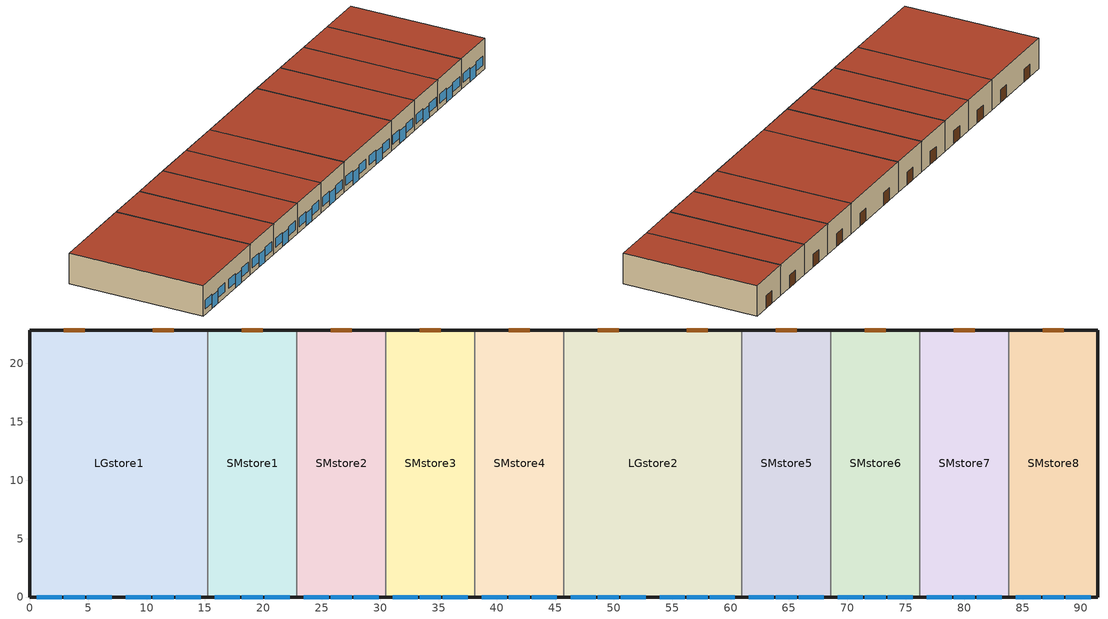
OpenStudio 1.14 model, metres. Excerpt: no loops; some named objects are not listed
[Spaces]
SMstore2
 floor ground: 30.48,22.86 30.48,0 22.86,0 22.86,22.86 z0
 wall outside: 22.86,0 30.48,0 / 30.48,22.86 22.86,22.86 z0:5.18
 wall to SMstore3: 30.48,0 30.48,22.86 z0:5.18
 wall to SMstore1: 22.86,22.86 22.86,0 z0:5.18
 window: 23.47,0 25.6,0 / 27.74,0 29.87,0 z0.91:2.43; 25.76,0 27.58,0 z0:2.13
 door: 27.58,22.86 25.76,22.86 z0:2.13
 roof outside: 30.48,0 30.48,22.86 22.86,22.86 22.86,0 z5.18
SMstore7
 floor ground: 83.82,22.86 83.82,0 76.2,0 76.2,22.86 z0
 wall outside: 76.2,0 83.82,0 / 83.82,22.86 76.2,22.86 z0:5.18
 wall to SMstore6: 76.2,22.86 76.2,0 z0:5.18
 wall to SMstore8: 83.82,0 83.82,22.86 z0:5.18
 window: 81.08,0 83.21,0 / 76.81,0 78.94,0 z0.91:2.43; 79.1,0 80.92,0 z0:2.13
 door: 80.92,22.86 79.1,22.86 z0:2.13
 roof outside: 83.82,0 83.82,22.86 76.2,22.86 76.2,0 z5.18
SMstore3
 floor ground: 38.1,22.86 38.1,0 30.48,0 30.48,22.86 z0
 wall outside: 30.48,0 38.1,0 / 38.1,22.86 30.48,22.86 z0:5.18
 wall to SMstore4: 38.1,0 38.1,22.86 z0:5.18
 window: 31.09,0 33.22,0 / 35.36,0 37.49,0 z0.91:2.43; 33.38,0 35.2,0 z0:2.13
 door: 35.2,22.86 33.38,22.86 z0:2.13
 roof outside: 38.1,0 38.1,22.86 30.48,22.86 30.48,0 z5.18
SMstore1
 floor ground: 22.86,22.86 22.86,0 15.24,0 15.24,22.86 z0
 wall outside: 15.24,0 22.86,0 / 22.86,22.86 15.24,22.86 z0:5.18
 wall to LGstore1: 15.24,22.86 15.24,0 z0:5.18
 window: 15.85,0 17.98,0 / 20.12,0 22.25,0 z0.91:2.43; 18.14,0 19.97,0 z0:2.13
 door: 19.97,22.86 18.14,22.86 z0:2.13
 roof outside: 22.86,0 22.86,22.86 15.24,22.86 15.24,0 z5.18
LGstore2
 floor ground: 60.96,22.86 60.96,0 45.72,0 45.72,22.86 z0
 wall outside: 45.72,0 60.96,0 / 60.96,22.86 45.72,22.86 z0:5.18
 wall to SMstore5: 60.96,0 60.96,22.86 z0:5.18
 wall to SMstore4: 45.72,22.86 45.72,0 z0:5.18
 window: 48.62,0 50.44,0 / 56.24,0 58.06,0 z0:2.13; 46.33,0 48.46,0 / 58.22,0 60.35,0 / 53.95,0 56.08,0 / 50.6,0 52.73,0 z0.91:2.43
 door: 50.44,22.86 48.62,22.86 / 58.06,22.86 56.24,22.86 z0:2.13
 roof outside: 60.96,0 60.96,22.86 45.72,22.86 45.72,0 z5.18
SMstore8
 floor ground: 91.44,22.86 91.44,0 83.82,0 83.82,22.86 z0
 wall outside: 83.82,0 91.44,0 91.44,22.86 83.82,22.86 z0:5.18
 window: 86.72,0 88.54,0 z0:2.13; 84.43,0 86.56,0 / 88.7,0 90.83,0 z0.91:2.43
 door: 88.54,22.86 86.72,22.86 z0:2.13
 roof outside: 91.44,0 91.44,22.86 83.82,22.86 83.82,0 z5.18
SMstore5
 floor ground: 68.58,22.86 68.58,0 60.96,0 60.96,22.86 z0
 wall outside: 60.96,0 68.58,0 / 68.58,22.86 60.96,22.86 z0:5.18
 wall to SMstore6: 68.58,0 68.58,22.86 z0:5.18
 window: 61.57,0 63.7,0 / 65.84,0 67.97,0 z0.91:2.43; 63.86,0 65.68,0 z0:2.13
 door: 65.68,22.86 63.86,22.86 z0:2.13
 roof outside: 68.58,0 68.58,22.86 60.96,22.86 60.96,0 z5.18
SMstore4
 floor ground: 45.72,22.86 45.72,0 38.1,0 38.1,22.86 z0
 wall outside: 38.1,0 45.72,0 / 45.72,22.86 38.1,22.86 z0:5.18
 window: 41,0 42.82,0 z0:2.13; 38.71,0 40.84,0 / 42.98,0 45.11,0 z0.91:2.43
 door: 42.82,22.86 41,22.86 z0:2.13
 roof outside: 45.72,0 45.72,22.86 38.1,22.86 38.1,0 z5.18
SMstore6
 floor ground: 76.2,22.86 76.2,0 68.58,0 68.58,22.86 z0
 wall outside: 68.58,0 76.2,0 / 76.2,22.86 68.58,22.86 z0:5.18
 window: 73.46,0 75.59,0 / 69.19,0 71.32,0 z0.91:2.43; 71.48,0 73.3,0 z0:2.13
 door: 73.3,22.86 71.48,22.86 z0:2.13
 roof outside: 76.2,0 76.2,22.86 68.58,22.86 68.58,0 z5.18
LGstore1
 floor ground: 15.24,22.86 15.24,0 0,0 0,22.86 z0
 wall outside: 15.24,22.86 0,22.86 0,0 15.24,0 z0:5.18
 window: 8.23,0 10.36,0 / 0.61,0 2.74,0 / 4.88,0 7.01,0 / 12.5,0 14.63,0 z0.91:2.43; 10.52,0 12.35,0 / 2.9,0 4.73,0 z0:2.13
 door: 4.73,22.86 2.9,22.86 / 12.35,22.86 10.52,22.86 z0:2.13
 roof outside: 15.24,0 15.24,22.86 0,22.86 0,0 z5.18
[ClimateZones]
Climate Zone Institution Name 1=ASHRAE; Climate Zone Document Name 1=ANSI/ASHRAE Standard 169; Climate Zone Document Year 1=2006; Climate Zone Value 1=5B; Climate Zone Institution Name 2=CEC; Climate Zone Document Name 2=California Climate Zone Descriptions; Climate Zone Document Year 2=1995
[Building]
90.1-2013-RetailStripmall-ASHRAE 169-5B created: 2018-06-07 18:13:11 -0700: Default Construction Set=90.1-2013 - StMall - ASHRAE 169-5B; Standards Building Type=RetailStripmall
[Site]
Boise Air Terminal  Uo_ID_USA: Latitude {deg}=43.62; Longitude {deg}=-116.21; Time Zone {hr}=-7; Elevation {m}=701; Terrain=City
[Site:GroundTemperature:BuildingSurface]
20.58, 20.57, 20.58, 20.6, 20.66, 22.92, 23.31, 23.4, 23.41, 21.14, 20.81, 20.68
[Site:WaterMainsTemperature]
Calculation Method=Correlation; Annual Average Outdoor Air Temperature {C}=11.15; Maximum Difference In Monthly Average Outdoor Air Temperatures {deltaC}=26.2
[SizingPeriod:DesignDay] Barometric Pressure {Pa}=93182; Sky Clearness=0; Rain Indicator=0; Snow Indicator=0; Day of Month=21; Daylight Saving Time Indicator=0; Humidity Indicating Type=Wetbulb; Dry-Bulb Temperature Range Modifier Type=DefaultMultipliers
Name | Maximum Dry-Bulb Temperature {C} | Daily Dry-Bulb Temperature Range {deltaC} | Humidity Indicating Conditions at Maximum Dry-Bulb | Wind Speed {m/s} | Wind Direction {deg} | Month | Day Type | Solar Model Indicator | ASHRAE Taub | ASHRAE Taud
Boise Air Terminal  Uo Ann Htg 99.6% Condns DB | -16.3 | 0 | -16.3 | 2.3 | 120 | 12 | WinterDesignDay | ASHRAEClearSky
Boise Air Terminal  Uo Ann Clg .4% Condns DB=>MWB | 36.7 | 16.7 | 17.9 | 4.2 | 330 | 7 | SummerDesignDay | ASHRAETau | 0.398 | 2.125
[Material:NoMass] Thermal Absorptance=0.9; Solar Absorptance=0.7
Name | Roughness | Thermal Resistance {m2-K/W} | Visible Absorptance
CP02 CARPET PAD | VeryRough | 0.21648 | 0.8
Typical Insulation R-14.97 | Smooth | 2.63723 | 0.7
Typical Carpet Pad | Smooth | 0.21648 | 0.8
Typical Insulation R-16.0 | Smooth | 2.81828 | 0.7
Typical Insulation R-30.13 | Smooth | 5.30668 | 0.7
Typical Insulation R-1.15 | Smooth | 0.202509 | 0.7
Typical Insulation R-1.15 1 | Smooth | 0.202527 | 0.7
[Material]
Name | Roughness | Thickness {m} | Conductivity {W/m-K} | Density {kg/m3} | Specific Heat {J/kg-K} | Thermal Absorptance | Solar Absorptance | Visible Absorptance
100mm Normalweight concrete floor | MediumSmooth | 0.1016 | 2.31 | 2322 | 832
G01 13mm gypsum board | Smooth | 0.0127 | 0.16 | 800 | 1090 | 0.9 | 0.7 | 0.5
4 in. Normalweight Concrete Floor | MediumRough | 0.1016 | 2.31 | 2322 | 832 | 0.9 | 0.7 | 0.7
25mm Stucco | Smooth | 0.0254 | 0.72 | 1856 | 840 | 0.9 | 0.7 | 0.7
5/8 in. Gypsum Board | MediumSmooth | 0.0159 | 0.16 | 800 | 1090 | 0.9 | 0.7 | 0.7
Roof Membrane | VeryRough | 0.0095 | 0.16 | 1121.29 | 1460 | 0.9 | 0.7 | 0.7
Metal Roof Surface; F08 Metal surface | Smooth | 0.0008 | 45.28 | 7824 | 500 | 0.9 | 0.7 | 0.7
8 in. Normalweight Concrete Floor | MediumRough | 0.2032 | 2.31 | 2322 | 832 | 0.9 | 0.7 | 0.7
8 in. Concrete Block Basement Wall | MediumRough | 0.2032 | 1.326 | 1842 | 912 | 0.9 | 0.7 | 0.7
G05 25mm wood | MediumSmooth | 0.0254 | 0.15 | 608 | 1630 | 0.9 | 0.5 | 0.5
Std Wood 6inch | MediumSmooth | 0.15 | 0.12 | 540 | 1210 | 0.9 | 0.7 | 0.7
[Construction]
Typical Insulated Exterior Mass Floor R-17.54: Typical Insulation R-14.97, 4 in. Normalweight Concrete Floor, Typical Carpet Pad
Typical Insulated Steel Framed Exterior Wall R-18.18: 25mm Stucco, 5/8 in. Gypsum Board, Typical Insulation R-16.0, 5/8 in. Gypsum Board
Typical IEAD Roof R-31.25: Roof Membrane, Typical Insulation R-30.13, Metal Roof Surface
Typical Interior Floor: 100mm Normalweight concrete floor, CP02 CARPET PAD
Typical Interior Wall: G01 13mm gypsum board, G01 13mm gypsum board
Typical Interior Ceiling: CP02 CARPET PAD, 100mm Normalweight concrete floor
Typical Insulated Carpeted 8in Slab Floor: 8 in. Normalweight Concrete Floor, Typical Carpet Pad
Typical Insulated Basement Mass Wall: 8 in. Concrete Block Basement Wall
U 0.42 SHGC 0.40 Dbl LoE (e2-.1) Tint 6mm/6mm Air: LoE TINT 6MM, AIR 6MM, CLEAR 6MM
Typical Insulated Metal Door R-2.0: F08 Metal surface, Typical Insulation R-1.15
U 0.60 SHGC 0.25 Dbl 2.5mm air: Glass_2175_LayerAvg, Gap_1_W_0_0025, Glass_2022F_LayerAvg
Typical Overhead Door R-2.0: Typical Insulation R-1.15 1
Window_U_0.50_SHGC_0.40_Skylight_Frame_Width_0.430_in: Glass_2052_LayerAvg, Gap_1_W_0_0038, Glass_2027F_LayerAvg
Typical Interior Window: Clear 3mm
Typical Interior Door; Typical Interior Partition: G05 25mm wood
InteriorFurnishings: Std Wood 6inch
[DefaultConstructionSet]
90.1-2013 - StMall - ASHRAE 169-5B: Default Exterior Surface Constructions=Default Surface Constructions 1; Default Interior Surface Constructions=Default Surface Constructions 2; Default Ground Contact Surface Constructions=Default Surface Constructions 3; Default Exterior SubSurface Constructions=Default Sub Surface Constructions 1; Default Interior SubSurface Constructions=Default Sub Surface Constructions 2; Interior Partition Construction=Typical Interior Partition
[DefaultSurfaceConstructions]
Name | Floor Construction | Wall Construction | Roof Ceiling Construction
Default Surface Constructions 1 | Typical Insulated Exterior Mass Floor R-17.54 | Typical Insulated Steel Framed Exterior Wall R-18.18 | Typical IEAD Roof R-31.25
Default Surface Constructions 2 | Typical Interior Floor | Typical Interior Wall | Typical Interior Ceiling
Default Surface Constructions 3 | Typical Insulated Carpeted 8in Slab Floor | Typical Insulated Basement Mass Wall
[DefaultSubSurfaceConstructions]
Name | Fixed Window Construction | Operable Window Construction | Door Construction | Glass Door Construction | Overhead Door Construction | Skylight Construction | Tubular Daylight Dome Construction | Tubular Daylight Diffuser Construction
Default Sub Surface Constructions 1 | U 0.42 SHGC 0.40 Dbl LoE (e2-.1) Tint 6mm/6mm Air | U 0.42 SHGC 0.40 Dbl LoE (e2-.1) Tint 6mm/6mm Air | Typical Insulated Metal Door R-2.0 | U 0.60 SHGC 0.25 Dbl 2.5mm air | Typical Overhead Door R-2.0 | Window_U_0.50_SHGC_0.40_Skylight_Frame_Width_0.430_in | Typical Interior Window | Typical Interior Window
Default Sub Surface Constructions 2 | Typical Interior Window | Typical Interior Window | Typical Interior Door
[WindowMaterial:Glazing] Optical Data Type=SpectralAverage; Infrared Transmittance at Normal Incidence=0; Dirt Correction Factor for Solar and Visible Transmittance=1; Solar Diffusing=No
Name | Thickness {m} | Solar Transmittance at Normal Incidence | Front Side Solar Reflectance at Normal Incidence | Back Side Solar Reflectance at Normal Incidence | Visible Transmittance at Normal Incidence | Front Side Visible Reflectance at Normal Incidence | Back Side Visible Reflectance at Normal Incidence | Front Side Infrared Hemispherical Emissivity | Back Side Infrared Hemispherical Emissivity | Conductivity {W/m-K}
LoE TINT 6MM | 0.006 | 0.36 | 0.093 | 0.2 | 0.5 | 0.035 | 0.054 | 0.84 | 0.1 | 0.9
CLEAR 6MM | 0.006 | 0.775 | 0.071 | 0.071 | 0.881 | 0.08 | 0.08 | 0.84 | 0.84 | 0.9
Glass_2175_LayerAvg | 0.0086 | 0.167758 | 0.217606 | 0.437978 | 0.416044 | 0.078729 | 0.10654 | 0.84 | 0.84 | 1
Glass_2022F_LayerAvg | 0.0039 | 0.355897 | 0.394095 | 0.265645 | 0.677694 | 0.042734 | 0.05547 | 0.046 | 0.84 | 1
Glass_2052_LayerAvg | 0.00837 | 0.507767 | 0.054228 | 0.0544931 | 0.586833 | 0.05805 | 0.058397 | 0.84 | 0.84 | 1
Glass_2027F_LayerAvg | 0.004 | 0.369744 | 0.470069 | 0.340935 | 0.765222 | 0.0546 | 0.073741 | 0.03675 | 0.84 | 1
Clear 3mm | 0.003 | 0.837 | 0.075 | 0.075 | 0.898 | 0.081 | 0.081 | 0.84 | 0.84 | 0.9
[WindowMaterial:Gas] Gas Type=Air
Name | Thickness {m}
AIR 6MM | 0.0063
Gap_1_W_0_0025 | 0.0025
Gap_1_W_0_0038 | 0.0038
[Space] Building Story=Building Story 1; Part of Total Floor Area=Yes
Name | Space Type | Thermal Zone
SMstore2 | StripMall Strip mall - type 2 | SMstore2 ZN
SMstore7 | StripMall Strip mall - type 3 | SMstore7 ZN
SMstore3 | StripMall Strip mall - type 2 | SMstore3 ZN
SMstore1 | StripMall Strip mall - type 0B | SMstore1 ZN
LGstore2 | StripMall Strip mall - type 3 | LGstore2 ZN
SMstore5 | StripMall Strip mall - type 3 | SMstore5 ZN
LGstore1 | StripMall Strip mall - type 0A | LGstore1 ZN
SMstore8 | StripMall Strip mall - type 3 | SMstore8 ZN
SMstore4 | StripMall Strip mall - type 2 | SMstore4 ZN
SMstore6 | StripMall Strip mall - type 3 | SMstore6 ZN
[SpaceType] Standards Building Type=StripMall
Name | Default Schedule Set | Design Specification Outdoor Air Object | Standards Space Type
StripMall Strip mall - type 0A | StripMall Strip mall - type 0A Schedule Set | StripMall Strip mall - type 0A Ventilation | Strip mall - type 0A
StripMall Strip mall - type 0B | StripMall Strip mall - type 0B Schedule Set | StripMall Strip mall - type 0B Ventilation | Strip mall - type 0B
StripMall Strip mall - type 2 | StripMall Strip mall - type 2 Schedule Set | StripMall Strip mall - type 2 Ventilation | Strip mall - type 2
StripMall Strip mall - type 3 | StripMall Strip mall - type 3 Schedule Set | StripMall Strip mall - type 3 Ventilation | Strip mall - type 3
[People:Definition] Number of People Calculation Method=People/Area; People per Space Floor Area {person/m2}=0.0861113; Fraction Radiant=0.3
StripMall Strip mall - type 0A People Definition; StripMall Strip mall - type 0B People Definition; StripMall Strip mall - type 2 People Definition; StripMall Strip mall - type 3 People Definition
[People] Work Efficiency Schedule=Work Efficiency Schedule; Clothing Insulation Schedule=Clothing Schedule; Air Velocity Schedule=Air Velocity Schedule
Name | People Definition | Space or SpaceType
StripMall Strip mall - type 0A People | StripMall Strip mall - type 0A People Definition | StripMall Strip mall - type 0A
StripMall Strip mall - type 0B People | StripMall Strip mall - type 0B People Definition | StripMall Strip mall - type 0B
StripMall Strip mall - type 2 People | StripMall Strip mall - type 2 People Definition | StripMall Strip mall - type 2
StripMall Strip mall - type 3 People | StripMall Strip mall - type 3 People Definition | StripMall Strip mall - type 3
[Lights:Definition] Design Level Calculation Method=Watts/Area; Fraction Radiant=0.7; Fraction Visible=0.2
Name | Watts per Space Floor Area {W/m2} | Return Air Fraction
StripMall Strip mall - type 0A Lights Definition; StripMall Strip mall - type 0B Lights Definition; StripMall Strip mall - type 2 Lights Definition; StripMall Strip mall - type 3 Lights Definition | 13.4549
StripMall Strip mall - type 0A Additional Lights Definition; StripMall Strip mall - type 0B Additional Lights Definition | 4.24593 | 0
StripMall Strip mall - type 2 Additional Lights Definition | 2.09315 | 0
StripMall Strip mall - type 3 Additional Lights Definition | 0.478574 | 0
[Lights]
Name | Lights Definition | Space or SpaceType | Fraction Replaceable
StripMall Strip mall - type 0A Lights | StripMall Strip mall - type 0A Lights Definition | StripMall Strip mall - type 0A | 1
StripMall Strip mall - type 0A Additional Lights | StripMall Strip mall - type 0A Additional Lights Definition | StripMall Strip mall - type 0A
StripMall Strip mall - type 0B Lights | StripMall Strip mall - type 0B Lights Definition | StripMall Strip mall - type 0B | 1
StripMall Strip mall - type 0B Additional Lights | StripMall Strip mall - type 0B Additional Lights Definition | StripMall Strip mall - type 0B
StripMall Strip mall - type 2 Lights | StripMall Strip mall - type 2 Lights Definition | StripMall Strip mall - type 2 | 1
StripMall Strip mall - type 2 Additional Lights | StripMall Strip mall - type 2 Additional Lights Definition | StripMall Strip mall - type 2
StripMall Strip mall - type 3 Lights | StripMall Strip mall - type 3 Lights Definition | StripMall Strip mall - type 3 | 1
StripMall Strip mall - type 3 Additional Lights | StripMall Strip mall - type 3 Additional Lights Definition | StripMall Strip mall - type 3
[ElectricEquipment:Definition] Design Level Calculation Method=Watts/Area; Watts per Space Floor Area {W/m2}=4.30556; Fraction Radiant=0.5
StripMall Strip mall - type 0A Elec Equip Definition; StripMall Strip mall - type 0B Elec Equip Definition; StripMall Strip mall - type 2 Elec Equip Definition; StripMall Strip mall - type 3 Elec Equip Definition
[ElectricEquipment]
Name | Electric Equipment Definition | Space or SpaceType
StripMall Strip mall - type 0A Elec Equip | StripMall Strip mall - type 0A Elec Equip Definition | StripMall Strip mall - type 0A
StripMall Strip mall - type 0B Elec Equip | StripMall Strip mall - type 0B Elec Equip Definition | StripMall Strip mall - type 0B
StripMall Strip mall - type 2 Elec Equip | StripMall Strip mall - type 2 Elec Equip Definition | StripMall Strip mall - type 2
StripMall Strip mall - type 3 Elec Equip | StripMall Strip mall - type 3 Elec Equip Definition | StripMall Strip mall - type 3
[DesignSpecification:OutdoorAir] Outdoor Air Method=Sum; Outdoor Air Flow per Person {m3/s-person}=0; Outdoor Air Flow per Floor Area {m3/s-m2}=0.0011811; Outdoor Air Flow Rate {m3/s}=0; Outdoor Air Flow Air Changes per Hour {1/hr}=0
StripMall Strip mall - type 0A Ventilation; StripMall Strip mall - type 0B Ventilation; StripMall Strip mall - type 2 Ventilation; StripMall Strip mall - type 3 Ventilation
[DefaultScheduleSet] People Activity Level Schedule=HotelSmall Activity_Sch
Name | Number of People Schedule | Lighting Schedule | Electric Equipment Schedule | Infiltration Schedule
StripMall Strip mall - type 0A Schedule Set; StripMall Strip mall - type 0B Schedule Set | RetailStripmall Type1_OCC_SCH | RetailStripmall Type1_LIGHT_SCH_2013 | RetailStripmall Type1_EQUIP_SCH | RetailStripmall Type1_Infil_SCH
StripMall Strip mall - type 2 Schedule Set | RetailStripmall Type2_OCC_SCH | RetailStripmall Type2_LIGHT_SCH_2013 | RetailStripmall Type2_EQUIP_SCH | RetailStripmall Type2_Infil_SCH
StripMall Strip mall - type 3 Schedule Set | RetailStripmall Type3_OCC_SCH | RetailStripmall Type3_LIGHT_SCH_2013 | RetailStripmall Type3_EQUIP_SCH | RetailStripmall Type3_Infil_SCH
[ThermostatSetpoint:DualSetpoint]
Name | Heating Setpoint Temperature Schedule | Cooling Setpoint Temperature Schedule
StripMall Strip mall - type 3 Thermostat 1; StripMall Strip mall - type 3 Thermostat 2; StripMall Strip mall - type 3 Thermostat 3; StripMall Strip mall - type 3 Thermostat 4; StripMall Strip mall - type 3 Thermostat 5 | RetailStripmall Type3_HTGSETP_SCH_NO_OPTIMUM | RetailStripmall Type3_CLGSETP_SCH_NO_OPTIMUM
StripMall Strip mall - type 0A Thermostat 1; StripMall Strip mall - type 0B Thermostat 1 | RetailStripmall Type1_HTGSETP_SCH_NO_OPTIMUM | RetailStripmall Type1_CLGSETP_SCH_NO_OPTIMUM
StripMall Strip mall - type 2 Thermostat 1; StripMall Strip mall - type 2 Thermostat 2; StripMall Strip mall - type 2 Thermostat 3 | RetailStripmall Type2_HTGSETP_SCH_NO_OPTIMUM | RetailStripmall Type2_CLGSETP_SCH_NO_OPTIMUM
[SpaceInfiltration:DesignFlowRate] Temperature Term Coefficient=0; Velocity Squared Term Coefficient=0
Name | Space or SpaceType | Schedule | Design Flow Rate Calculation Method | Flow per Exterior Surface Area {m3/s-m2} | Constant Term Coefficient | Velocity Term Coefficient | Design Flow Rate {m3/s}
LGstore1 Infiltration | LGstore1 | RetailStripmall Type1_Infil_SCH | Flow/ExteriorArea | 0.000251924 | 0 | 0.224
LGstore2 Infiltration | LGstore2 | RetailStripmall Type3_Infil_SCH | Flow/ExteriorArea | 0.000177627 | 0 | 0.224
SMstore1 Infiltration | SMstore1 | RetailStripmall Type1_Infil_SCH | Flow/ExteriorArea | 0.000177627 | 0 | 0.224
SMstore2 Infiltration | SMstore2 | RetailStripmall Type2_Infil_SCH | Flow/ExteriorArea | 0.000177627 | 0 | 0.224
SMstore3 Infiltration | SMstore3 | RetailStripmall Type2_Infil_SCH | Flow/ExteriorArea | 0.000177627 | 0 | 0.224
SMstore4 Infiltration | SMstore4 | RetailStripmall Type2_Infil_SCH | Flow/ExteriorArea | 0.000177627 | 0 | 0.224
SMstore5 Infiltration | SMstore5 | RetailStripmall Type3_Infil_SCH | Flow/ExteriorArea | 0.000177627 | 0 | 0.224
SMstore6 Infiltration | SMstore6 | RetailStripmall Type3_Infil_SCH | Flow/ExteriorArea | 0.000177627 | 0 | 0.224
SMstore7 Infiltration | SMstore7 | RetailStripmall Type3_Infil_SCH | Flow/ExteriorArea | 0.000177627 | 0 | 0.224
SMstore8 Infiltration | SMstore8 | RetailStripmall Type3_Infil_SCH | Flow/ExteriorArea | 0.000302542 | 0 | 0.224
LGstore1 Door Open Infiltration | LGstore1 | RetailStripmall INFIL_Door_Opening_SCH_2013 | Flow/Space |  | 1 | 0 | 0.241165
LGstore2 Door Open Infiltration | LGstore2 | RetailStripmall INFIL_Door_Opening_SCH_2013 | Flow/Space |  | 1 | 0 | 0.241165
SMstore1 Door Open Infiltration | SMstore1 | RetailStripmall INFIL_Door_Opening_SCH_2013 | Flow/Space |  | 1 | 0 | 0.134505
SMstore2 Door Open Infiltration | SMstore2 | RetailStripmall INFIL_Door_Opening_SCH_2013 | Flow/Space |  | 1 | 0 | 0.134505
SMstore3 Door Open Infiltration | SMstore3 | RetailStripmall INFIL_Door_Opening_SCH_2013 | Flow/Space |  | 1 | 0 | 0.134505
SMstore4 Door Open Infiltration | SMstore4 | RetailStripmall INFIL_Door_Opening_SCH_2013 | Flow/Space |  | 1 | 0 | 0.134505
SMstore5 Door Open Infiltration | SMstore5 | RetailStripmall INFIL_Door_Opening_SCH_2013 | Flow/Space |  | 1 | 0 | 0.134505
SMstore6 Door Open Infiltration | SMstore6 | RetailStripmall INFIL_Door_Opening_SCH_2013 | Flow/Space |  | 1 | 0 | 0.134505
SMstore7 Door Open Infiltration | SMstore7 | RetailStripmall INFIL_Door_Opening_SCH_2013 | Flow/Space |  | 1 | 0 | 0.134505
SMstore8 Door Open Infiltration | SMstore8 | RetailStripmall INFIL_Door_Opening_SCH_2013 | Flow/Space |  | 1 | 0 | 0.134505
[InternalMass:Definition]
Internal Mass Definition 1: Construction=InteriorFurnishings; Design Level Calculation Method=SurfaceArea/Area; Surface Area per Space Floor Area=2
[InternalMass] Internal Mass Definition=Internal Mass Definition 1
Name | Space or SpaceType
LGstore1 Mass | LGstore1
SMstore1 Mass | SMstore1
SMstore2 Mass | SMstore2
SMstore3 Mass | SMstore3
SMstore4 Mass | SMstore4
LGstore2 Mass | LGstore2
SMstore5 Mass | SMstore5
SMstore6 Mass | SMstore6
SMstore7 Mass | SMstore7
SMstore8 Mass | SMstore8
[ThermalZone] Use Ideal Air Loads=No
Name | Thermostat
SMstore8 ZN | StripMall Strip mall - type 3 Thermostat 1
LGstore1 ZN | StripMall Strip mall - type 0A Thermostat 1
LGstore2 ZN | StripMall Strip mall - type 3 Thermostat 2
SMstore2 ZN | StripMall Strip mall - type 2 Thermostat 1
SMstore1 ZN | StripMall Strip mall - type 0B Thermostat 1
SMstore7 ZN | StripMall Strip mall - type 3 Thermostat 3
SMstore6 ZN | StripMall Strip mall - type 3 Thermostat 4
SMstore3 ZN | StripMall Strip mall - type 2 Thermostat 2
SMstore5 ZN | StripMall Strip mall - type 3 Thermostat 5
SMstore4 ZN | StripMall Strip mall - type 2 Thermostat 3
[Exterior:Lights:Definition]
Name | Design Level {W}
Occ Sensing Exterior Lights Def | 5112.44
NonDimming Exterior Lights Def | 334.69
[Exterior:Lights] Control Option=AstronomicalClock
Name | Exterior Lights Definition | Schedule
Occ Sensing Exterior Lights Def | Occ Sensing Exterior Lights Def | RetailStripmall Exterior_lighting_schedule_b
NonDimming Exterior Lights Def | NonDimming Exterior Lights Def | RetailStripmall Exterior_lighting_schedule_a
[BuildingStory]
Building Story 1: Nominal Z Coordinate {m}=0
[EnergyManagementSystem:Sensor]
Name | Output Variable or Output Meter Index Key | Output Variable or Output Meter
OATF; OATF_1; OATF_2; OATF_3; OATF_4; OATF_5; OATF_6; OATF_7; OATF_8; OATF_9 | Environment | Site Outdoor Air Drybulb Temperature
OAWBC; OAWBC_1; OAWBC_2; OAWBC_3; OAWBC_4; OAWBC_5; OAWBC_6; OAWBC_7; OAWBC_8; OAWBC_9 | Environment | Site Outdoor Air Wetbulb Temperature
LGstore1ZNPSZAC1OASch; SMstore1ZNPSZAC2OASch; SMstore8ZNPSZAC10OASch | RetailStripmall Type1_MinOA_MotorizedDamper_SCH | Schedule Value
LGstore1ZNPSZAC1OAFlowMass | Node 16 | System Node Mass Flow Rate
LGstore1_ZNTemp | Node 2 | System Node Temperature
LGstore1ZNPSZAC1SpeedRatio; LGstore2ZNPSZAC6SpeedRatio; SMstore1ZNPSZAC2SpeedRatio; SMstore2ZNPSZAC3SpeedRatio; SMstore3ZNPSZAC4SpeedRatio; SMstore4ZNPSZAC5SpeedRatio; SMstore5ZNPSZAC7SpeedRatio; SMstore6ZNPSZAC8SpeedRatio; SMstore7ZNPSZAC9SpeedRatio; SMstore8ZNPSZAC10SpeedRatio |  | Coil System Compressor Speed Ratio
LGstore2ZNPSZAC6OASch; SMstore5ZNPSZAC7OASch; SMstore6ZNPSZAC8OASch; SMstore7ZNPSZAC9OASch | RetailStripmall Type3_MinOA_MotorizedDamper_SCH | Schedule Value
LGstore2ZNPSZAC6OAFlowMass | Node 71 | System Node Mass Flow Rate
LGstore2_ZNTemp | Node 3 | System Node Temperature
SMstore1ZNPSZAC2OAFlowMass | Node 27 | System Node Mass Flow Rate
SMstore1_ZNTemp | Node 5 | System Node Temperature
SMstore2ZNPSZAC3OASch; SMstore3ZNPSZAC4OASch; SMstore4ZNPSZAC5OASch | RetailStripmall Type2_MinOA_MotorizedDamper_SCH | Schedule Value
SMstore2ZNPSZAC3OAFlowMass | Node 38 | System Node Mass Flow Rate
SMstore2_ZNTemp | Node 4 | System Node Temperature
SMstore3ZNPSZAC4OAFlowMass | Node 49 | System Node Mass Flow Rate
SMstore3_ZNTemp | Node 8 | System Node Temperature
SMstore4ZNPSZAC5OAFlowMass | Node 60 | System Node Mass Flow Rate
SMstore4_ZNTemp | Node 10 | System Node Temperature
SMstore5ZNPSZAC7OAFlowMass | Node 82 | System Node Mass Flow Rate
SMstore5_ZNTemp | Node 9 | System Node Temperature
SMstore6ZNPSZAC8OAFlowMass | Node 93 | System Node Mass Flow Rate
SMstore6_ZNTemp | Node 7 | System Node Temperature
SMstore7ZNPSZAC9OAFlowMass | Node 104 | System Node Mass Flow Rate
SMstore7_ZNTemp | Node 6 | System Node Temperature
SMstore8ZNPSZAC10OAFlowMass | Node 115 | System Node Mass Flow Rate
SMstore8_ZNTemp | Node 1 | System Node Temperature
[EnergyManagementSystem:Program]
LGstore1ZNPSZAC1SetNumberofStages: SET LGstore1ZNPSZAC1NumberofStages = 2
LGstore1ZNPSZAC1EconomizerCTRLProg: SET LGstore1ZNPSZAC1TimestepEconEff = 0.7; SET MaxE = 0.7; SET LGstore1ZNPSZAC1DATRqd = (LGstore1ZNPSZAC1DATRqd*1.8)+32; SET OATF = (OATF*1.8)+32; SET OAwbF = (OAWBC*1.8)+32; IF LGstore1ZNPSZAC1OAFlowMass > (LGstore1ZNPSZAC1OADesignMass*LGstore1ZNPSZAC1OASch); SET EconoActive = 1; ELSE; SET EconoActive = 0; ENDIF; SET dTNeeded = 75-LGstore1ZNPSZAC1DATRqd; SET CoolDesdT = ((98*0.15)+(75*(1-0.15)))-55; SET CoolLoad = dTNeeded/ CoolDesdT; IF CoolLoad > 1; SET CoolLoad = 1; ELSEIF CoolLoad < 0; SET CoolLoad = 0; ENDIF; IF EconoActive == 1; SET Stage = LGstore1ZNPSZAC1NumberofStages; IF Stage == 2; IF CoolLoad < 0.6; SET LGstore1ZNPSZAC1TimestepEconEff = MaxE; ELSE; SET ECOEff = 0-2.18919863612305; SET ECOEff = ECOEff+(0-0.674461284910428*CoolLoad); SET ECOEff = ECOEff+(0.000459106275872404*(OATF^2)); SET ECOEff = ECOEff+(0-0.00000484778537945252*(OATF^3)); SET ECOEff = ECOEff+(0.182915713033586*OAwbF); SET ECOEff = ECOEff+(0-0.00382838660261133*(OAwbF^2)); SET ECOEff = ECOEff+(0.0000255567460240583*(OAwbF^3)); SET LGstore1ZNPSZAC1TimestepEconEff = ECOEff; ENDIF; ELSE; SET ECOEff = 2.36337942464462; SET ECOEff = ECOEff+(0-0.409939515512619*CoolLoad); SET ECOEff = ECOEff+(0-0.0565205596792225*OAwbF); SET ECOEff = ECOEff+(0-0.0000632612294169389*(OATF^2)); SET LGstore1ZNPSZAC1TimestepEconEff = ECOEff+(0.000571724868775081*(OAwbF^2)); ENDIF; IF LGstore1ZNPSZAC1TimestepEconEff > MaxE; SET LGstore1ZNPSZAC1TimestepEconEff = MaxE; ELSEIF LGstore1ZNPSZAC1TimestepEconEff < (LGstore1ZNPSZAC1OADesignMass*LGstore1ZNPSZAC1OASch); SET LGstore1ZNPSZAC1TimestepEconEff = (LGstore1ZNPSZAC1OADesignMass*LGstore1ZNPSZAC1OASch); ENDIF; ENDIF
[Schedule:Ruleset]
Name | Default Day Schedule | Summer Design Day Schedule | Winter Design Day Schedule
Clothing Schedule | Clothing Schedule Default Winter Clothes
Air Velocity Schedule | Air Velocity Schedule Default
Work Efficiency Schedule | Work Efficiency Schedule Default
RetailStripmall Type1_OCC_SCH | RetailStripmall Type1_OCC_SCH Default | RetailStripmall Type1_OCC_SCH Summer Design Day | RetailStripmall Type1_OCC_SCH Winter Design Day
HotelSmall Activity_Sch | HotelSmall Activity_Sch Default | HotelSmall Activity_Sch Summer Design Day | HotelSmall Activity_Sch Winter Design Day
RetailStripmall Type1_LIGHT_SCH_2013 | RetailStripmall Type1_LIGHT_SCH_2013 Default | RetailStripmall Type1_LIGHT_SCH_2013 Summer Design Day | RetailStripmall Type1_LIGHT_SCH_2013 Winter Design Day
RetailStripmall Type1_EQUIP_SCH | RetailStripmall Type1_EQUIP_SCH Default | RetailStripmall Type1_EQUIP_SCH Summer Design Day | RetailStripmall Type1_EQUIP_SCH Winter Design Day
RetailStripmall Type1_Infil_SCH | RetailStripmall Type1_Infil_SCH Default | RetailStripmall Type1_Infil_SCH Summer Design Day | RetailStripmall Type1_Infil_SCH Winter Design Day
RetailStripmall Type1_HTGSETP_SCH_NO_OPTIMUM | RetailStripmall Type1_HTGSETP_SCH_NO_OPTIMUM Default | RetailStripmall Type1_HTGSETP_SCH_NO_OPTIMUM Summer Design Day | RetailStripmall Type1_HTGSETP_SCH_NO_OPTIMUM Winter Design Day
RetailStripmall Type1_CLGSETP_SCH_NO_OPTIMUM | RetailStripmall Type1_CLGSETP_SCH_NO_OPTIMUM Default | RetailStripmall Type1_CLGSETP_SCH_NO_OPTIMUM Summer Design Day | RetailStripmall Type1_CLGSETP_SCH_NO_OPTIMUM Winter Design Day
RetailStripmall Type2_OCC_SCH | RetailStripmall Type2_OCC_SCH Default | RetailStripmall Type2_OCC_SCH Summer Design Day | RetailStripmall Type2_OCC_SCH Winter Design Day
RetailStripmall Type2_LIGHT_SCH_2013 | RetailStripmall Type2_LIGHT_SCH_2013 Default | RetailStripmall Type2_LIGHT_SCH_2013 Summer Design Day | RetailStripmall Type2_LIGHT_SCH_2013 Winter Design Day
RetailStripmall Type2_EQUIP_SCH | RetailStripmall Type2_EQUIP_SCH Default | RetailStripmall Type2_EQUIP_SCH Summer Design Day | RetailStripmall Type2_EQUIP_SCH Winter Design Day
RetailStripmall Type2_Infil_SCH | RetailStripmall Type2_Infil_SCH Default | RetailStripmall Type2_Infil_SCH Summer Design Day | RetailStripmall Type2_Infil_SCH Winter Design Day
RetailStripmall Type2_HTGSETP_SCH_NO_OPTIMUM | RetailStripmall Type2_HTGSETP_SCH_NO_OPTIMUM Default | RetailStripmall Type2_HTGSETP_SCH_NO_OPTIMUM Summer Design Day | RetailStripmall Type2_HTGSETP_SCH_NO_OPTIMUM Winter Design Day
RetailStripmall Type2_CLGSETP_SCH_NO_OPTIMUM | RetailStripmall Type2_CLGSETP_SCH_NO_OPTIMUM Default | RetailStripmall Type2_CLGSETP_SCH_NO_OPTIMUM Summer Design Day | RetailStripmall Type2_CLGSETP_SCH_NO_OPTIMUM Winter Design Day
RetailStripmall Type3_OCC_SCH | RetailStripmall Type3_OCC_SCH Default | RetailStripmall Type3_OCC_SCH Summer Design Day | RetailStripmall Type3_OCC_SCH Winter Design Day
RetailStripmall Type3_LIGHT_SCH_2013 | RetailStripmall Type3_LIGHT_SCH_2013 Default | RetailStripmall Type3_LIGHT_SCH_2013 Summer Design Day | RetailStripmall Type3_LIGHT_SCH_2013 Winter Design Day
RetailStripmall Type3_EQUIP_SCH | RetailStripmall Type3_EQUIP_SCH Default | RetailStripmall Type3_EQUIP_SCH Summer Design Day | RetailStripmall Type3_EQUIP_SCH Winter Design Day
RetailStripmall Type3_Infil_SCH | RetailStripmall Type3_Infil_SCH Default | RetailStripmall Type3_Infil_SCH Summer Design Day | RetailStripmall Type3_Infil_SCH Winter Design Day
RetailStripmall Type3_HTGSETP_SCH_NO_OPTIMUM | RetailStripmall Type3_HTGSETP_SCH_NO_OPTIMUM Default | RetailStripmall Type3_HTGSETP_SCH_NO_OPTIMUM Summer Design Day | RetailStripmall Type3_HTGSETP_SCH_NO_OPTIMUM Winter Design Day
RetailStripmall Type3_CLGSETP_SCH_NO_OPTIMUM | RetailStripmall Type3_CLGSETP_SCH_NO_OPTIMUM Default | RetailStripmall Type3_CLGSETP_SCH_NO_OPTIMUM Summer Design Day | RetailStripmall Type3_CLGSETP_SCH_NO_OPTIMUM Winter Design Day
RetailStripmall INFIL_Door_Opening_SCH_2013 | RetailStripmall INFIL_Door_Opening_SCH_2013 Default | RetailStripmall INFIL_Door_Opening_SCH_2013 Summer Design Day | RetailStripmall INFIL_Door_Opening_SCH_2013 Winter Design Day
RetailStripmall Exterior_lighting_schedule_b | RetailStripmall Exterior_lighting_schedule_b Default | RetailStripmall Exterior_lighting_schedule_b Summer Design Day | RetailStripmall Exterior_lighting_schedule_b Winter Design Day
RetailStripmall Exterior_lighting_schedule_a | RetailStripmall Exterior_lighting_schedule_a Default | RetailStripmall Exterior_lighting_schedule_a Summer Design Day | RetailStripmall Exterior_lighting_schedule_a Winter Design Day
[Schedule:Day]
Clothing Schedule Default Winter Clothes; RetailStripmall Type1_OCC_SCH Summer Design Day; RetailStripmall Type1_LIGHT_SCH_2013 Summer Design Day; RetailStripmall Type1_EQUIP_SCH Summer Design Day; RetailStripmall Type2_OCC_SCH Summer Design Day; RetailStripmall Type2_LIGHT_SCH_2013 Summer Design Day; RetailStripmall Type2_EQUIP_SCH Summer Design Day; RetailStripmall Type3_OCC_SCH Summer Design Day; RetailStripmall Type3_LIGHT_SCH_2013 Summer Design Day; RetailStripmall Type3_EQUIP_SCH Summer Design Day: 24, 0, 1
Clothing Schedule Summer Clothes: 24, 0, 0.5
Air Velocity Schedule Default: 24, 0, 0.2
Work Efficiency Schedule Default; RetailStripmall Type1_OCC_SCH Winter Design Day; RetailStripmall Type1_LIGHT_SCH_2013 Winter Design Day; RetailStripmall Type1_EQUIP_SCH Winter Design Day; RetailStripmall Type2_OCC_SCH Winter Design Day; RetailStripmall Type2_LIGHT_SCH_2013 Winter Design Day; RetailStripmall Type2_EQUIP_SCH Winter Design Day; RetailStripmall Type3_OCC_SCH Winter Design Day; RetailStripmall Type3_LIGHT_SCH_2013 Winter Design Day; RetailStripmall Type3_EQUIP_SCH Winter Design Day: 24, 0, 0
RetailStripmall Type1_OCC_SCH Default: 8, 0, 0, 10, 0, 0.05, 11, 0, 0.1, 12, 0, 0.2, 13, 0, 0.4, 14, 0, 0.6, 16, 0, 0.4, 17, 0, 0.3, 19, 0, 0.6, 21, 0, 0.4, 22, 0, 0.3, 23, 0, 0.2, 24, 0, 0.05
RetailStripmall Type1_OCC_SCH Mon|Tue|Wed|Thu Day: 8, 0, 0, 10, 0, 0.05, 12, 0, 0.1, 13, 0, 0.2, 15, 0, 0.4, 17, 0, 0.25, 20, 0, 0.5, 23, 0, 0.3, 24, 0, 0.05
RetailStripmall Type1_OCC_SCH Sat|Fri Day: 1, 0, 0.05, 9, 0, 0, 10, 0, 0.05, 12, 0, 0.1, 13, 0, 0.2, 14, 0, 0.6, 15, 0, 0.4, 17, 0, 0.25, 20, 0, 0.5, 23, 0, 0.3, 24, 0, 0.2
HotelSmall Activity_Sch Default; HotelSmall Activity_Sch Winter Design Day; HotelSmall Activity_Sch Summer Design Day: 24, 0, 132
RetailStripmall Type1_LIGHT_SCH_2013 Default; RetailStripmall Type1_LIGHT_SCH_2013 Default|Mon|Tue|Wed|Thu Day: 8, 0, 0.05, 9, 0, 0.04991, 10, 0, 0.4991, 23, 0, 0.94829, 24, 0, 0.4991
RetailStripmall Type1_LIGHT_SCH_2013 Sat|Fri Day: 1, 0, 0.04991, 9, 0, 0.05, 10, 0, 0.4991, 24, 0, 0.94829
RetailStripmall Type1_EQUIP_SCH Default; RetailStripmall Type1_EQUIP_SCH Default|Mon|Tue|Wed|Thu Day: 9, 0, 0.05, 10, 0, 0.5, 23, 0, 0.9, 24, 0, 0.5
RetailStripmall Type1_EQUIP_SCH Sat|Fri Day: 1, 0, 0.5, 9, 0, 0.05, 10, 0, 0.5, 24, 0, 0.9
RetailStripmall Type1_Infil_SCH Default; RetailStripmall Type1_Infil_SCH Summer Design Day; RetailStripmall Type1_Infil_SCH Default|SmrDsn|Mon|Tue|Wed|Thu Day: 8, 0, 1, 24, 0, 0.25
RetailStripmall Type1_Infil_SCH Winter Design Day; RetailStripmall Type1_Infil_SCH WntrDsn|Sat|Fri Day: 1, 0, 0.25, 8, 0, 1, 24, 0, 0.25
RetailStripmall Type1_HTGSETP_SCH_NO_OPTIMUM Default; RetailStripmall Type1_HTGSETP_SCH_NO_OPTIMUM Default|Sat|Fri Day: 8, 0, 15.56, 24, 0, 21.11
RetailStripmall Type1_HTGSETP_SCH_NO_OPTIMUM Mon|Tue|Wed|Thu Day: 1, 0, 21.11, 8, 0, 15.56, 24, 0, 21.11
RetailStripmall Type1_HTGSETP_SCH_NO_OPTIMUM Summer Design Day; RetailStripmall Type2_HTGSETP_SCH_NO_OPTIMUM Summer Design Day; RetailStripmall Type3_HTGSETP_SCH_NO_OPTIMUM Summer Design Day: 24, 0, 15.56
RetailStripmall Type1_HTGSETP_SCH_NO_OPTIMUM Winter Design Day: 1, 0, 21.11, 8, 0, 15.56, 9, 0, 18.33, 24, 0, 21.11
RetailStripmall Type1_CLGSETP_SCH_NO_OPTIMUM Default: 8, 0, 26.67, 24, 0, 23.89
RetailStripmall Type1_CLGSETP_SCH_NO_OPTIMUM Mon|Tue|Wed|Thu Day: 8, 0, 29.44, 24, 0, 23.89
RetailStripmall Type1_CLGSETP_SCH_NO_OPTIMUM Sat|Fri Day: 1, 0, 23.89, 8, 0, 29.44, 24, 0, 23.89
RetailStripmall Type1_CLGSETP_SCH_NO_OPTIMUM Summer Design Day: 8, 0, 29.44, 9, 0, 26.67, 24, 0, 23.89
RetailStripmall Type1_CLGSETP_SCH_NO_OPTIMUM Winter Design Day; RetailStripmall Type2_CLGSETP_SCH_NO_OPTIMUM Winter Design Day; RetailStripmall Type3_CLGSETP_SCH_NO_OPTIMUM Winter Design Day: 24, 0, 29.44
RetailStripmall Type2_OCC_SCH Default: 9, 0, 0, 10, 0, 0.05, 11, 0, 0.1, 12, 0, 0.2, 14, 0, 0.4, 15, 0, 0.3, 16, 0, 0.2, 17, 0, 0.1, 18, 0, 0.05, 24, 0, 0
RetailStripmall Type2_OCC_SCH Sat Day: 8, 0, 0, 9, 0, 0.05, 11, 0, 0.1, 12, 0, 0.2, 13, 0, 0.4, 14, 0, 0.6, 15, 0, 0.4, 18, 0, 0.3, 19, 0, 0.05, 24, 0, 0
RetailStripmall Type2_OCC_SCH Wkdy Day: 8, 0, 0, 9, 0, 0.05, 12, 0, 0.1, 13, 0, 0.2, 14, 0, 0.4, 15, 0, 0.3, 17, 0, 0.2, 19, 0, 0.5, 20, 0, 0.2, 21, 0, 0.05, 24, 0, 0
RetailStripmall Type2_LIGHT_SCH_2013 Default: 9, 0, 0.05, 10, 0, 0.5, 17, 0, 0.95, 18, 0, 0.5, 24, 0, 0.05
RetailStripmall Type2_LIGHT_SCH_2013 Sat Day: 8, 0, 0.05, 9, 0, 0.5, 18, 0, 0.95, 19, 0, 0.5, 24, 0, 0.05
RetailStripmall Type2_LIGHT_SCH_2013 Wkdy Day: 8, 0, 0.05, 9, 0, 0.5, 20, 0, 0.95, 21, 0, 0.5, 24, 0, 0.05
RetailStripmall Type2_EQUIP_SCH Default: 9, 0, 0.05, 10, 0, 0.5, 17, 0, 0.9, 18, 0, 0.5, 24, 0, 0.05
RetailStripmall Type2_EQUIP_SCH Sat Day: 8, 0, 0.05, 9, 0, 0.5, 18, 0, 0.9, 19, 0, 0.5, 24, 0, 0.05
RetailStripmall Type2_EQUIP_SCH Wkdy Day: 8, 0, 0.05, 9, 0, 0.5, 20, 0, 0.9, 21, 0, 0.5, 24, 0, 0.05
RetailStripmall Type2_Infil_SCH Default: 8, 0, 1, 18, 0, 0.25, 24, 0, 1
RetailStripmall Type2_Infil_SCH Summer Design Day; RetailStripmall Type2_Infil_SCH SmrDsn|Wkdy Day: 7, 0, 1, 21, 0, 0.25, 24, 0, 1
RetailStripmall Type2_Infil_SCH Winter Design Day; RetailStripmall Type2_Infil_SCH WntrDsn|Sat Day: 7, 0, 1, 19, 0, 0.25, 24, 0, 1
RetailStripmall Type2_HTGSETP_SCH_NO_OPTIMUM Default: 8, 0, 15.56, 18, 0, 21.11, 24, 0, 15.56
RetailStripmall Type2_HTGSETP_SCH_NO_OPTIMUM Sat Day: 7, 0, 15.56, 19, 0, 21.11, 24, 0, 15.56
RetailStripmall Type2_HTGSETP_SCH_NO_OPTIMUM Wkdy Day: 7, 0, 15.56, 21, 0, 21.11, 24, 0, 15.56
RetailStripmall Type2_HTGSETP_SCH_NO_OPTIMUM Winter Design Day: 7, 0, 15.56, 8, 0, 18.33, 21, 0, 21.11, 24, 0, 15.56
RetailStripmall Type2_CLGSETP_SCH_NO_OPTIMUM Default: 8, 0, 29.44, 17, 0, 23.89, 24, 0, 29.44
RetailStripmall Type2_CLGSETP_SCH_NO_OPTIMUM Sat Day: 7, 0, 29.44, 18, 0, 23.89, 24, 0, 29.44
RetailStripmall Type2_CLGSETP_SCH_NO_OPTIMUM Summer Design Day: 7, 0, 29.44, 8, 0, 26.67, 20, 0, 23.89, 24, 0, 29.44
RetailStripmall Type2_CLGSETP_SCH_NO_OPTIMUM Wkdy Day: 7, 0, 29.44, 20, 0, 23.89, 24, 0, 29.44
RetailStripmall Type3_OCC_SCH Default: 10, 0, 0, 12, 0, 0.11, 13, 0, 0.43, 14, 0, 0.46, 15, 0, 0.5, 16, 0, 0.69, 17, 0, 0.34, 18, 0, 0.11, 24, 0, 0
RetailStripmall Type3_OCC_SCH Sat Day: 9, 0, 0, 11, 0, 0.11, 12, 0, 0.58, 13, 0, 0.71, 14, 0, 0.74, 15, 0, 0.77, 16, 0, 0.8, 17, 0, 0.74, 18, 0, 0.54, 19, 0, 0.11, 24, 0, 0
RetailStripmall Type3_OCC_SCH Wkdy Day: 9, 0, 0, 11, 0, 0.11, 12, 0, 0.43, 13, 0, 0.46, 14, 0, 0.71, 15, 0, 0.5, 16, 0, 0.69, 17, 0, 0.54, 18, 0, 0.71, 19, 0, 0.34, 20, 0, 0.26, 21, 0, 0.11, 24, 0, 0
RetailStripmall Type3_LIGHT_SCH_2013 Default: 10, 0, 0.05, 11, 0, 0.5, 17, 0, 0.95, 18, 0, 0.5, 24, 0, 0.05
RetailStripmall Type3_LIGHT_SCH_2013 Sat Day: 9, 0, 0.05, 10, 0, 0.5, 18, 0, 0.95, 19, 0, 0.5, 24, 0, 0.05
RetailStripmall Type3_LIGHT_SCH_2013 Wkdy Day: 9, 0, 0.05, 10, 0, 0.5, 20, 0, 0.95, 21, 0, 0.5, 24, 0, 0.05
RetailStripmall Type3_EQUIP_SCH Default: 10, 0, 0.05, 11, 0, 0.5, 17, 0, 0.9, 18, 0, 0.5, 24, 0, 0.05
RetailStripmall Type3_EQUIP_SCH Sat Day: 9, 0, 0.05, 10, 0, 0.5, 18, 0, 0.9, 19, 0, 0.5, 24, 0, 0.05
RetailStripmall Type3_EQUIP_SCH Wkdy Day: 9, 0, 0.05, 10, 0, 0.5, 20, 0, 0.9, 21, 0, 0.5, 24, 0, 0.05
RetailStripmall Type3_Infil_SCH Default: 9, 0, 1, 18, 0, 0.25, 24, 0, 1
RetailStripmall Type3_Infil_SCH Summer Design Day; RetailStripmall Type3_Infil_SCH SmrDsn|Wkdy Day: 8, 0, 1, 21, 0, 0.25, 24, 0, 1
RetailStripmall Type3_Infil_SCH Winter Design Day; RetailStripmall Type3_Infil_SCH WntrDsn|Sat Day: 8, 0, 1, 19, 0, 0.25, 24, 0, 1
RetailStripmall Type3_HTGSETP_SCH_NO_OPTIMUM Default: 9, 0, 15.56, 18, 0, 21.11, 24, 0, 15.56
RetailStripmall Type3_HTGSETP_SCH_NO_OPTIMUM Sat Day: 8, 0, 15.56, 19, 0, 21.11, 24, 0, 15.56
RetailStripmall Type3_HTGSETP_SCH_NO_OPTIMUM Wkdy Day: 8, 0, 15.56, 21, 0, 21.11, 24, 0, 15.56
RetailStripmall Type3_HTGSETP_SCH_NO_OPTIMUM Winter Design Day: 8, 0, 15.56, 9, 0, 18.33, 21, 0, 21.11, 24, 0, 15.56
RetailStripmall Type3_CLGSETP_SCH_NO_OPTIMUM Default: 9, 0, 29.44, 17, 0, 23.89, 24, 0, 29.44
RetailStripmall Type3_CLGSETP_SCH_NO_OPTIMUM Sat Day: 8, 0, 29.44, 18, 0, 23.89, 24, 0, 29.44
RetailStripmall Type3_CLGSETP_SCH_NO_OPTIMUM Summer Design Day: 8, 0, 29.44, 9, 0, 26.67, 21, 0, 23.89, 24, 0, 29.44
RetailStripmall Type3_CLGSETP_SCH_NO_OPTIMUM Wkdy Day: 8, 0, 29.44, 21, 0, 23.89, 24, 0, 29.44
RetailStripmall INFIL_Door_Opening_SCH_2013 Default; RetailStripmall INFIL_Door_Opening_SCH_2013 Winter Design Day; RetailStripmall INFIL_Door_Opening_SCH_2013 Summer Design Day: 8, 0, 0, 12, 0, 0.131, 18, 0, 1, 20, 0, 0.131, 24, 0, 0
RetailStripmall Exterior_lighting_schedule_b Default; RetailStripmall Exterior_lighting_schedule_b Winter Design Day; RetailStripmall Exterior_lighting_schedule_b Summer Design Day: 6, 0, 0.7, 24, 0, 1
RetailStripmall Exterior_lighting_schedule_a Default; RetailStripmall Exterior_lighting_schedule_a Winter Design Day; RetailStripmall Exterior_lighting_schedule_a Summer Design Day: 6, 0, 0, 24, 0, 1
[Schedule:Rule] Date Specification Type=DateRange; Start Day=1
Name | Schedule Ruleset | Rule Order | Day Schedule | Start Month | End Month | End Day | Apply Monday | Apply Tuesday | Apply Wednesday | Apply Thursday | Apply Friday | Apply Saturday
Schedule Rule 1 | Clothing Schedule | 0 | Clothing Schedule Summer Clothes | 5 | 9 | 30
Schedule Rule 2 | RetailStripmall Type1_OCC_SCH | 1 | RetailStripmall Type1_OCC_SCH Mon|Tue|Wed|Thu Day | 1 | 12 | 31 | Yes | Yes | Yes | Yes
Schedule Rule 3 | RetailStripmall Type1_OCC_SCH | 0 | RetailStripmall Type1_OCC_SCH Sat|Fri Day | 1 | 12 | 31 |  |  |  |  | Yes | Yes
Schedule Rule 4 | RetailStripmall Type1_LIGHT_SCH_2013 | 1 | RetailStripmall Type1_LIGHT_SCH_2013 Default|Mon|Tue|Wed|Thu Day | 1 | 12 | 31 | Yes | Yes | Yes | Yes
Schedule Rule 5 | RetailStripmall Type1_LIGHT_SCH_2013 | 0 | RetailStripmall Type1_LIGHT_SCH_2013 Sat|Fri Day | 1 | 12 | 31 |  |  |  |  | Yes | Yes
Schedule Rule 6 | RetailStripmall Type1_EQUIP_SCH | 1 | RetailStripmall Type1_EQUIP_SCH Default|Mon|Tue|Wed|Thu Day | 1 | 12 | 31 | Yes | Yes | Yes | Yes
Schedule Rule 7 | RetailStripmall Type1_EQUIP_SCH | 0 | RetailStripmall Type1_EQUIP_SCH Sat|Fri Day | 1 | 12 | 31 |  |  |  |  | Yes | Yes
Schedule Rule 8 | RetailStripmall Type1_Infil_SCH | 1 | RetailStripmall Type1_Infil_SCH Default|SmrDsn|Mon|Tue|Wed|Thu Day | 1 | 12 | 31 | Yes | Yes | Yes | Yes
Schedule Rule 9 | RetailStripmall Type1_Infil_SCH | 0 | RetailStripmall Type1_Infil_SCH WntrDsn|Sat|Fri Day | 1 | 12 | 31 |  |  |  |  | Yes | Yes
Schedule Rule 10 | RetailStripmall Type1_HTGSETP_SCH_NO_OPTIMUM | 1 | RetailStripmall Type1_HTGSETP_SCH_NO_OPTIMUM Default|Sat|Fri Day | 1 | 12 | 31 |  |  |  |  | Yes | Yes
Schedule Rule 11 | RetailStripmall Type1_HTGSETP_SCH_NO_OPTIMUM | 0 | RetailStripmall Type1_HTGSETP_SCH_NO_OPTIMUM Mon|Tue|Wed|Thu Day | 1 | 12 | 31 | Yes | Yes | Yes | Yes
Schedule Rule 12 | RetailStripmall Type1_CLGSETP_SCH_NO_OPTIMUM | 1 | RetailStripmall Type1_CLGSETP_SCH_NO_OPTIMUM Mon|Tue|Wed|Thu Day | 1 | 12 | 31 | Yes | Yes | Yes | Yes
Schedule Rule 13 | RetailStripmall Type1_CLGSETP_SCH_NO_OPTIMUM | 0 | RetailStripmall Type1_CLGSETP_SCH_NO_OPTIMUM Sat|Fri Day | 1 | 12 | 31 |  |  |  |  | Yes | Yes
Schedule Rule 14 | RetailStripmall Type2_OCC_SCH | 1 | RetailStripmall Type2_OCC_SCH Sat Day | 1 | 12 | 31 |  |  |  |  |  | Yes
Schedule Rule 15 | RetailStripmall Type2_OCC_SCH | 0 | RetailStripmall Type2_OCC_SCH Wkdy Day | 1 | 12 | 31 | Yes | Yes | Yes | Yes | Yes
Schedule Rule 16 | RetailStripmall Type2_LIGHT_SCH_2013 | 1 | RetailStripmall Type2_LIGHT_SCH_2013 Sat Day | 1 | 12 | 31 |  |  |  |  |  | Yes
Schedule Rule 17 | RetailStripmall Type2_LIGHT_SCH_2013 | 0 | RetailStripmall Type2_LIGHT_SCH_2013 Wkdy Day | 1 | 12 | 31 | Yes | Yes | Yes | Yes | Yes
Schedule Rule 18 | RetailStripmall Type2_EQUIP_SCH | 1 | RetailStripmall Type2_EQUIP_SCH Sat Day | 1 | 12 | 31 |  |  |  |  |  | Yes
Schedule Rule 19 | RetailStripmall Type2_EQUIP_SCH | 0 | RetailStripmall Type2_EQUIP_SCH Wkdy Day | 1 | 12 | 31 | Yes | Yes | Yes | Yes | Yes
Schedule Rule 20 | RetailStripmall Type2_Infil_SCH | 1 | RetailStripmall Type2_Infil_SCH SmrDsn|Wkdy Day | 1 | 12 | 31 | Yes | Yes | Yes | Yes | Yes
Schedule Rule 21 | RetailStripmall Type2_Infil_SCH | 0 | RetailStripmall Type2_Infil_SCH WntrDsn|Sat Day | 1 | 12 | 31 |  |  |  |  |  | Yes
Schedule Rule 22 | RetailStripmall Type2_HTGSETP_SCH_NO_OPTIMUM | 1 | RetailStripmall Type2_HTGSETP_SCH_NO_OPTIMUM Sat Day | 1 | 12 | 31 |  |  |  |  |  | Yes
Schedule Rule 23 | RetailStripmall Type2_HTGSETP_SCH_NO_OPTIMUM | 0 | RetailStripmall Type2_HTGSETP_SCH_NO_OPTIMUM Wkdy Day | 1 | 12 | 31 | Yes | Yes | Yes | Yes | Yes
Schedule Rule 24 | RetailStripmall Type2_CLGSETP_SCH_NO_OPTIMUM | 1 | RetailStripmall Type2_CLGSETP_SCH_NO_OPTIMUM Sat Day | 1 | 12 | 31 |  |  |  |  |  | Yes
Schedule Rule 25 | RetailStripmall Type2_CLGSETP_SCH_NO_OPTIMUM | 0 | RetailStripmall Type2_CLGSETP_SCH_NO_OPTIMUM Wkdy Day | 1 | 12 | 31 | Yes | Yes | Yes | Yes | Yes
Schedule Rule 26 | RetailStripmall Type3_OCC_SCH | 1 | RetailStripmall Type3_OCC_SCH Sat Day | 1 | 12 | 31 |  |  |  |  |  | Yes
Schedule Rule 27 | RetailStripmall Type3_OCC_SCH | 0 | RetailStripmall Type3_OCC_SCH Wkdy Day | 1 | 12 | 31 | Yes | Yes | Yes | Yes | Yes
Schedule Rule 28 | RetailStripmall Type3_LIGHT_SCH_2013 | 1 | RetailStripmall Type3_LIGHT_SCH_2013 Sat Day | 1 | 12 | 31 |  |  |  |  |  | Yes
Schedule Rule 29 | RetailStripmall Type3_LIGHT_SCH_2013 | 0 | RetailStripmall Type3_LIGHT_SCH_2013 Wkdy Day | 1 | 12 | 31 | Yes | Yes | Yes | Yes | Yes
Schedule Rule 30 | RetailStripmall Type3_EQUIP_SCH | 1 | RetailStripmall Type3_EQUIP_SCH Sat Day | 1 | 12 | 31 |  |  |  |  |  | Yes
Schedule Rule 31 | RetailStripmall Type3_EQUIP_SCH | 0 | RetailStripmall Type3_EQUIP_SCH Wkdy Day | 1 | 12 | 31 | Yes | Yes | Yes | Yes | Yes
Schedule Rule 32 | RetailStripmall Type3_Infil_SCH | 1 | RetailStripmall Type3_Infil_SCH SmrDsn|Wkdy Day | 1 | 12 | 31 | Yes | Yes | Yes | Yes | Yes
Schedule Rule 33 | RetailStripmall Type3_Infil_SCH | 0 | RetailStripmall Type3_Infil_SCH WntrDsn|Sat Day | 1 | 12 | 31 |  |  |  |  |  | Yes
Schedule Rule 34 | RetailStripmall Type3_HTGSETP_SCH_NO_OPTIMUM | 1 | RetailStripmall Type3_HTGSETP_SCH_NO_OPTIMUM Sat Day | 1 | 12 | 31 |  |  |  |  |  | Yes
Schedule Rule 35 | RetailStripmall Type3_HTGSETP_SCH_NO_OPTIMUM | 0 | RetailStripmall Type3_HTGSETP_SCH_NO_OPTIMUM Wkdy Day | 1 | 12 | 31 | Yes | Yes | Yes | Yes | Yes
Schedule Rule 36 | RetailStripmall Type3_CLGSETP_SCH_NO_OPTIMUM | 1 | RetailStripmall Type3_CLGSETP_SCH_NO_OPTIMUM Sat Day | 1 | 12 | 31 |  |  |  |  |  | Yes
Schedule Rule 37 | RetailStripmall Type3_CLGSETP_SCH_NO_OPTIMUM | 0 | RetailStripmall Type3_CLGSETP_SCH_NO_OPTIMUM Wkdy Day | 1 | 12 | 31 | Yes | Yes | Yes | Yes | Yes
